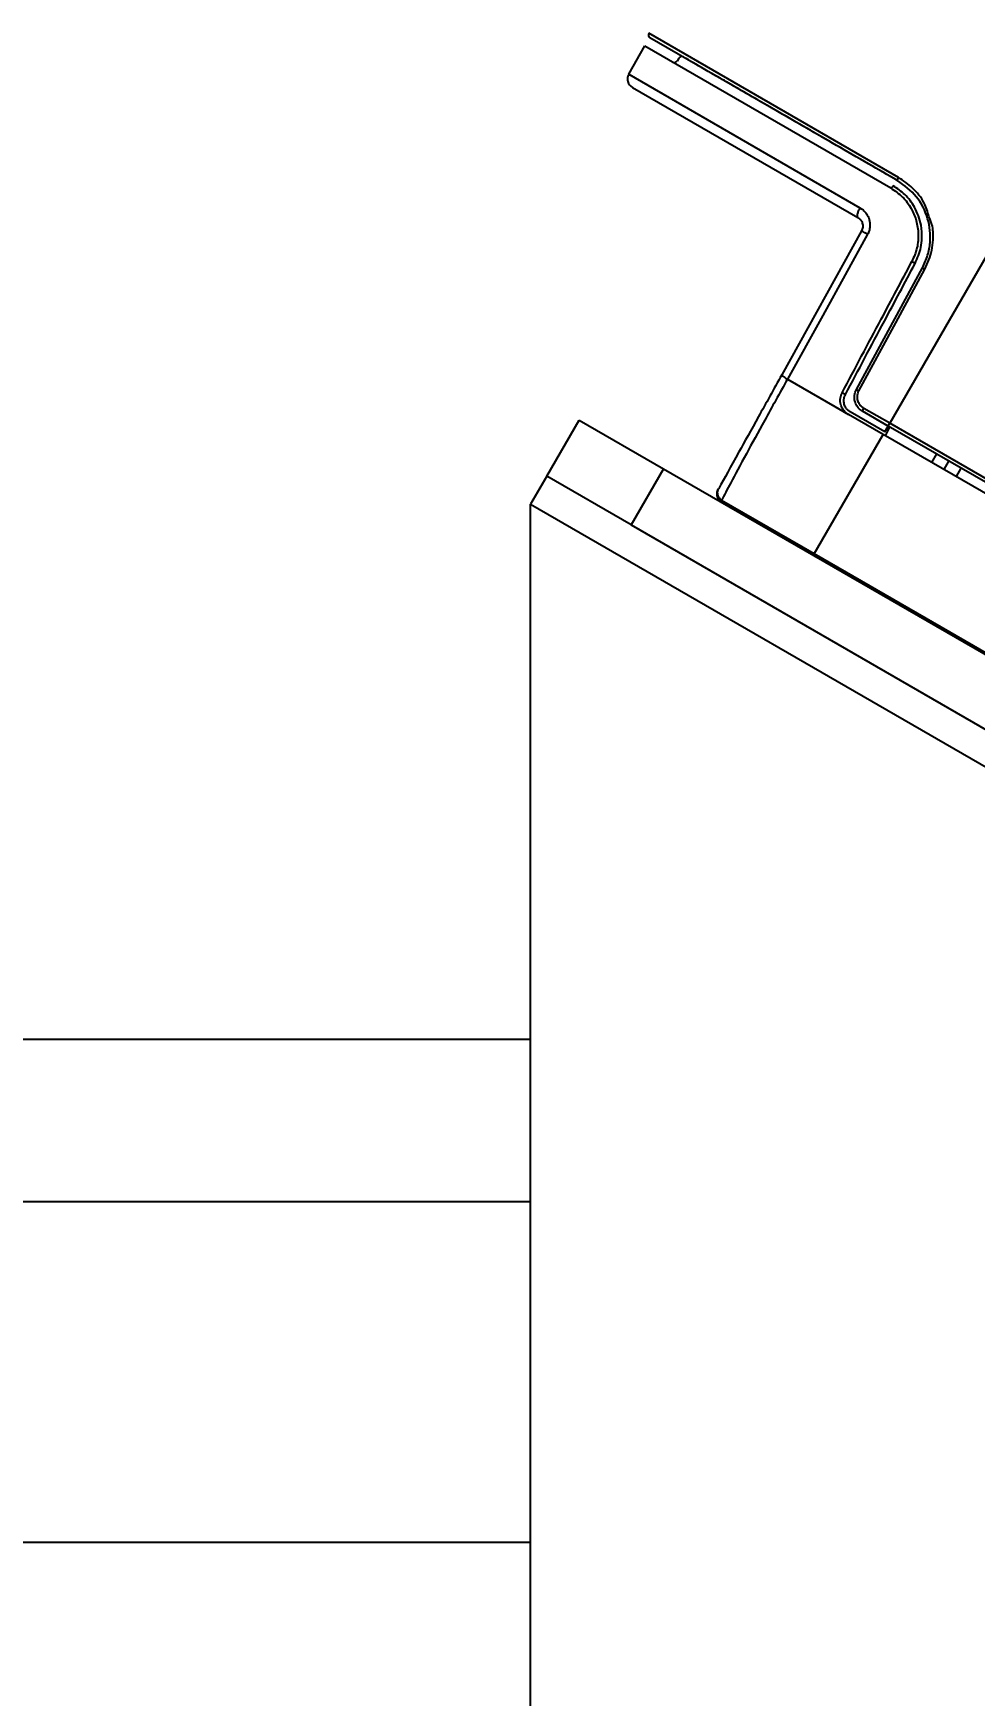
# Model space of a CAD drawing. Header units: millimetres. Extents: x 3916 to 10869, y 6515 to 11511.
# Drawn here: x 7078.7 to 7107.8, y 10225.5 to 10276.8 of the extents above; entities that cross this region are included whole.
import ezdxf

# ---------------------------------------------------------------- set-up
doc = ezdxf.new("R2010")
doc.units = ezdxf.units.MM
doc.header["$LTSCALE"] = 50
doc.header["$PDSIZE"] = -1
doc.layers.add('dim', color=4, linetype='Continuous', lineweight=18)
doc.styles.add('SLDTEXTSTYLE0', font='GULIM.TTC')
doc.dimstyles.new('ISO-25', dxfattribs={"dimtxt": 2.5, "dimasz": 2.5, "dimexe": 1.25, "dimexo": 0.625, "dimtad": 1, "dimtxsty": 'SLDTEXTSTYLE0', "dimcen": 2.5, "dimadec": 0, "dimazin": 0, "dimtfac": 1, "dimtmove": 0, "dimatfit": 3, "dimfxl": 0, "dimarcsym": 0})

# ---------------------------------------------------------------- blocks, each defined once
blk = doc.blocks.new('*D26')
at = {"layer": 'Defpoints', "color": 0}
for p in [(7076.309, 10374.327), (7115.34, 8872.803), (7170.485, 8777.288), (7168.471, 8417.732), (7076.309, 7240.741)]:
    blk.add_point(p, dxfattribs=at)
at = {"layer": 'dim', "color": 0, "lineweight": -2, "ltscale": 2}
blk.add_line((7176.735, 8766.463), (7354.177, 8459.124), dxfattribs=at)
blk.add_arc((7076.309, 8940.406), 530.736, 275.39976, 294.60024, dxfattribs=at)
at = {"layer": 'dim', "color": 0}
for points in [[(7301.069, 8450.437), (7293.425, 8465.247), (7341.677, 8480.775)], [(7125.861, 8420.349), (7126.646, 8403.701), (7076.309, 8409.669)]]:
    blk.add_solid(points, dxfattribs=at)
at = {"layer": 'dim', "color": 0, "insert": (7203.612, 8465.304), "char_height": 50, "attachment_point": 5, "rotation": 15, "style": 'SLDTEXTSTYLE0'}
blk.add_mtext('30%%d', dxfattribs=at)
blk = doc.blocks.new('*D35')
at = {"layer": 'Defpoints', "color": 0}
for p in [(7142.913, 10266.529), (7360.887, 10266.529), (7076.309, 9545.787)]:
    blk.add_point(p, dxfattribs=at)
at = {"layer": 'dim', "color": 0, "lineweight": -2, "ltscale": 2}
for p, q in [((7155.413, 10266.529), (7385.887, 10266.529)), ((7360.887, 9595.787), (7360.887, 10216.529)), ((7088.809, 9545.787), (7385.887, 9545.787))]:
    blk.add_line(p, q, dxfattribs=at)
at = {"layer": 'dim', "color": 0}
for points in [[(7369.22, 10216.529), (7352.554, 10216.529), (7360.887, 10266.529)], [(7352.554, 9595.787), (7369.22, 9595.787), (7360.887, 9545.787)]]:
    blk.add_solid(points, dxfattribs=at)
at = {"layer": 'dim', "color": 0, "insert": (7318.637, 9906.158), "char_height": 50, "attachment_point": 5, "rotation": 90, "style": 'SLDTEXTSTYLE0'}
blk.add_mtext('720,74', dxfattribs=at)
blk = doc.blocks.new('*D37')
at = {"layer": 'Defpoints', "color": 0}
for p in [(7269.115, 10680.896), (7076.309, 10374.327), (7170.485, 10314.286), (7115.34, 10218.771), (7076.309, 7240.741)]:
    blk.add_point(p, dxfattribs=at)
at = {"layer": 'dim', "color": 0, "lineweight": -2, "ltscale": 2}
for p, q in [((7076.309, 10386.827), (7076.309, 10739.893)), ((7176.735, 10325.111), (7370.672, 10661.019))]:
    blk.add_line(p, q, dxfattribs=at)
blk.add_arc((7076.309, 10151.168), 563.725, 65.08356, 84.91644, dxfattribs=at)
at = {"layer": 'dim', "color": 0}
for points in [[(7126.63, 10721.001), (7125.891, 10704.351), (7076.309, 10714.893)], [(7309.962, 10655.029), (7317.647, 10669.818), (7358.172, 10639.368)]]:
    blk.add_solid(points, dxfattribs=at)
at = {"layer": 'dim', "color": 0, "insert": (7232.274, 10733.235), "char_height": 50, "attachment_point": 5, "rotation": 345, "style": 'SLDTEXTSTYLE0'}
blk.add_mtext('30%%d', dxfattribs=at)
blk = doc.blocks.new('*D39')
at = {"layer": 'Defpoints', "color": 0}
for p in [(7142.913, 10504.327), (7142.913, 10266.529), (7076.309, 9817.851)]:
    blk.add_point(p, dxfattribs=at)
at = {"layer": 'dim', "color": 0, "lineweight": -2, "ltscale": 2}
for p, q in [((7076.309, 9830.351), (7076.309, 10529.327)), ((7142.913, 10279.029), (7142.913, 10529.327)), ((7026.309, 10504.327), (6976.309, 10504.327)), ((7076.309, 10504.327), (7142.913, 10504.327)), ((7192.913, 10504.327), (7399.013, 10504.327))]:
    blk.add_line(p, q, dxfattribs=at)
at = {"layer": 'dim', "color": 0}
for points in [[(7026.309, 10495.994), (7026.309, 10512.66), (7076.309, 10504.327)], [(7192.913, 10512.66), (7192.913, 10495.994), (7142.913, 10504.327)]]:
    blk.add_solid(points, dxfattribs=at)
at = {"layer": 'dim', "color": 0, "insert": (7320.963, 10546.577), "char_height": 50, "attachment_point": 5, "style": 'SLDTEXTSTYLE0'}
blk.add_mtext('66,6', dxfattribs=at)
blk = doc.blocks.new('*D40')
at = {"layer": 'Defpoints', "color": 0}
for p in [(7076.309, 10504.327), (7009.706, 10266.529), (7076.309, 9776.781)]:
    blk.add_point(p, dxfattribs=at)
at = {"layer": 'dim', "color": 0, "lineweight": -2, "ltscale": 2}
for p, q in [((7009.706, 10279.029), (7009.706, 10529.327)), ((7076.309, 9789.281), (7076.309, 10529.327)), ((7009.706, 10504.327), (6728.333, 10504.327)), ((6959.706, 10504.327), (6909.706, 10504.327)), ((7009.706, 10504.327), (7076.309, 10504.327)), ((7126.309, 10504.327), (7176.309, 10504.327))]:
    blk.add_line(p, q, dxfattribs=at)
at = {"layer": 'dim', "color": 0}
for points in [[(6959.706, 10495.994), (6959.706, 10512.66), (7009.706, 10504.327)], [(7126.309, 10512.66), (7126.309, 10495.994), (7076.309, 10504.327)]]:
    blk.add_solid(points, dxfattribs=at)
at = {"layer": 'dim', "color": 0, "insert": (6806.383, 10546.577), "char_height": 50, "attachment_point": 5, "style": 'SLDTEXTSTYLE0'}
blk.add_mtext('66,6', dxfattribs=at)

msp = doc.modelspace()

# ---------------------------------------------------------------- linework, layer by layer
at = {"color": 7, "linetype": 'Continuous', "lineweight": 25}
for p, q in [((7114.332, 10280.72), (7105.131, 10264.785)), ((7105.406, 10272.363), (7097.701, 10276.812)), ((7105.381, 10272.263), (7097.738, 10276.675)), ((7097.085, 10275.548), (7097.579, 10276.421)), ((7097.579, 10276.421), (7105.163, 10272.042)), ((7097.085, 10275.548), (7104.212, 10271.433)), ((7098.633, 10276.047), (7098.576, 10275.956)), ((7097.196, 10275.141), (7104.15, 10271.126)), ((7104.263, 10270.72), (7101.802, 10266.282)), ((7104.103, 10265.826), (7106.139, 10269.576)), ((7101.976, 10266.146), (7103.438, 10265.302)), ((7103.438, 10265.302), (7103.856, 10265.06)), ((7094.559, 10263.153), (7095.559, 10264.885)), ((7095.559, 10264.885), (7098.157, 10263.385)), ((7104.932, 10264.439), (7103.856, 10265.06)), ((7104.98, 10264.523), (7103.913, 10265.138)), ((7105.082, 10264.699), (7104.292, 10265.155)), ((7105.131, 10264.785), (7104.335, 10265.244)), ((7105.082, 10264.699), (7105.131, 10264.785)), ((7130.963, 10249.871), (7105.131, 10264.785)), ((7102.806, 10260.758), (7104.932, 10264.439)), ((7160.985, 10232.077), (7104.932, 10264.439)), ((7104.98, 10264.523), (7105.082, 10264.699)), ((7104.997, 10264.401), (7105.138, 10264.667)), ((7130.911, 10249.786), (7105.082, 10264.699)), ((7106.572, 10263.839), (7106.422, 10263.579)), ((7098.157, 10263.385), (7097.157, 10261.653)), ((7098.157, 10263.385), (7162.961, 10225.97)), ((7106.949, 10263.621), (7106.799, 10263.361)), ((7107.327, 10263.403), (7107.177, 10263.143)), ((7094.559, 10263.153), (7094.059, 10262.287)), ((7097.157, 10261.653), (7094.559, 10263.153)), ((7094.059, 10262.287), (7164.059, 10221.872)), ((7094.059, 10205.287), (7094.059, 10262.287)), ((7102.806, 10260.758), (7099.947, 10262.409)), ((7097.157, 10261.653), (7161.961, 10224.238)), ((7102.782, 10260.715), (7102.806, 10260.758)), ((7158.86, 10228.396), (7102.806, 10260.758)), ((7094.059, 10245.787), (7058.559, 10245.787)), ((7058.559, 10240.787), (7094.059, 10240.787)), ((7058.559, 10230.287), (7094.059, 10230.287))]:
    msp.add_line(p, q, dxfattribs=at)
at = {"color": 7, "linetype": 'Continuous', "lineweight": 25, "flags": 128}
for points in [[(7104.45, 10270.615), (7103.064, 10268.113), (7101.975, 10266.146)], [(7104.181, 10265.783), (7105.32, 10267.883), (7106.216, 10269.534)]]:
    msp.add_lwpolyline(points, dxfattribs=at)
at = {"color": 7, "linetype": 'Continuous', "lineweight": 25}
for centre, radius, start, end in [((7097.788, 10276.762), 0.1, 150, 240), ((7098.718, 10275.994), 0.1, 60, 148), ((7097.346, 10275.4), 0.3, 150.5, 240), ((7098.491, 10276.009), 0.1, 240, 328)]:
    msp.add_arc(centre, radius, start, end, dxfattribs=at)
for points, knots in [([(7105.381, 10272.263), (7105.078, 10272.438), (7104.061, 10273.025), (7102.529, 10273.909), (7100.908, 10274.845), (7099.701, 10275.542), (7098.916, 10275.995), (7098.817, 10276.052), (7098.768, 10276.081)], [0, 0, 0, 0, 0.078451, 0.26278, 0.447106, 0.631432, 0.815766, 1, 1, 1, 1]), ([(7105.163, 10272.042), (7105.29, 10271.955), (7105.536, 10271.787), (7105.798, 10271.432), (7105.964, 10271.042), (7106.029, 10270.624), (7105.994, 10270.183), (7105.875, 10269.91), (7105.814, 10269.771)], [0, 0, 0, 0, 0.180662, 0.349944, 0.504429, 0.66401, 0.829082, 1, 1, 1, 1]), ([(7105.915, 10269.714), (7105.985, 10269.876), (7106.092, 10270.126), (7106.137, 10270.53), (7106.108, 10270.96), (7105.933, 10271.434), (7105.621, 10271.85), (7105.364, 10272.025), (7105.239, 10272.11)], [0, 0, 0, 0, 0.188448, 0.28968, 0.434913, 0.65077, 0.831168, 1, 1, 1, 1]), ([(7106.139, 10269.576), (7106.198, 10269.705), (7106.315, 10269.955), (7106.407, 10270.472), (7106.342, 10271.117), (7105.991, 10271.817), (7105.584, 10272.114), (7105.381, 10272.263)], [0, 0, 0, 0, 0.135922, 0.2648662, 0.5012571, 0.7505436, 1, 1, 1, 1]), ([(7106.342, 10271.161), (7106.298, 10271.304), (7106.197, 10271.635), (7105.858, 10272.053), (7105.553, 10272.262), (7105.406, 10272.363)], [0, 0, 0, 0, 0.279898, 0.651873, 1, 1, 1, 1]), ([(7104.15, 10271.126), (7104.182, 10271.102), (7104.24, 10271.06), (7104.285, 10270.973), (7104.301, 10270.898), (7104.301, 10270.835), (7104.289, 10270.775), (7104.271, 10270.738), (7104.263, 10270.72)], [0, 0, 0, 0, 0.2812, 0.503993, 0.636462, 0.762343, 0.883004, 1, 1, 1, 1]), ([(7104.212, 10271.433), (7104.256, 10271.404), (7104.345, 10271.343), (7104.453, 10271.202), (7104.51, 10271.055), (7104.527, 10270.91), (7104.519, 10270.809), (7104.494, 10270.706), (7104.467, 10270.65), (7104.45, 10270.615)], [0, 0, 0, 0, 0.171805, 0.353517, 0.565323, 0.669582, 0.809633, 0.879868, 1, 1, 1, 1]), ([(7106.216, 10269.534), (7106.301, 10269.725), (7106.43, 10270.019), (7106.477, 10270.493), (7106.471, 10270.856), (7106.376, 10271.081), (7106.342, 10271.161)], [0, 0, 0, 0, 0.36819, 0.564051, 0.8446, 1, 1, 1, 1]), ([(7104.45, 10270.615), (7104.421, 10270.631), (7104.362, 10270.664), (7104.303, 10270.697), (7104.269, 10270.717), (7104.265, 10270.719), (7104.263, 10270.72)], [0, 0, 0, 0, 0.279742, 0.559494, 0.779747, 1, 1, 1, 1]), ([(7103.664, 10265.728), (7104.066, 10266.483), (7104.782, 10267.831), (7105.499, 10269.178), (7105.814, 10269.771)], [0, 0, 0, 0, 0.559969, 1, 1, 1, 1]), ([(7103.763, 10265.671), (7104.165, 10266.426), (7104.882, 10267.774), (7105.599, 10269.121), (7105.915, 10269.714)], [0, 0, 0, 0, 0.560319, 1, 1, 1, 1]), ([(7105.915, 10269.714), (7105.9, 10269.721), (7105.871, 10269.737), (7105.838, 10269.756), (7105.817, 10269.768), (7105.815, 10269.77), (7105.814, 10269.771)], [0, 0, 0, 0, 0.279516, 0.559091, 0.779544, 1, 1, 1, 1]), ([(7106.139, 10269.576), (7106.14, 10269.575), (7106.143, 10269.574), (7106.163, 10269.563), (7106.188, 10269.549), (7106.207, 10269.539), (7106.216, 10269.534)], [0, 0, 0, 0, 0.279665, 0.559351, 0.779675, 1, 1, 1, 1]), ([(7101.802, 10266.282), (7101.558, 10265.84), (7101.067, 10264.956), (7100.328, 10263.622), (7100.038, 10263.098), (7099.86, 10262.778)], [0, 0, 0, 0, 0.280087, 0.560421, 1, 1, 1, 1]), ([(7101.976, 10266.146), (7101.737, 10265.712), (7101.273, 10264.872), (7100.676, 10263.781), (7100.21, 10262.92), (7100.032, 10262.573), (7099.947, 10262.409)], [0, 0, 0, 0, 0.25686, 0.498265, 0.762587, 1, 1, 1, 1]), ([(7101.802, 10266.282), (7101.804, 10266.276), (7101.806, 10266.266), (7101.844, 10266.233), (7101.898, 10266.194), (7101.949, 10266.162), (7101.975, 10266.146)], [0, 0, 0, 0, 0.285946, 0.499567, 0.749804, 1, 1, 1, 1]), ([(7104.292, 10265.155), (7104.27, 10265.169), (7104.214, 10265.205), (7104.124, 10265.299), (7104.062, 10265.425), (7104.04, 10265.552), (7104.042, 10265.682), (7104.079, 10265.77), (7104.103, 10265.826)], [0, 0, 0, 0, 0.101275, 0.2617609, 0.4996609, 0.6349868, 0.763639, 1, 1, 1, 1]), ([(7104.103, 10265.826), (7104.104, 10265.826), (7104.107, 10265.824), (7104.127, 10265.813), (7104.153, 10265.798), (7104.172, 10265.788), (7104.181, 10265.783)], [0, 0, 0, 0, 0.279661, 0.559343, 0.779671, 1, 1, 1, 1]), ([(7103.856, 10265.06), (7103.819, 10265.085), (7103.745, 10265.136), (7103.659, 10265.255), (7103.605, 10265.403), (7103.599, 10265.574), (7103.643, 10265.676), (7103.664, 10265.728)], [0, 0, 0, 0, 0.173961, 0.350212, 0.567508, 0.783832, 1, 1, 1, 1]), ([(7103.763, 10265.671), (7103.749, 10265.678), (7103.72, 10265.694), (7103.687, 10265.713), (7103.667, 10265.725), (7103.665, 10265.727), (7103.664, 10265.728)], [0, 0, 0, 0, 0.279526, 0.559107, 0.779552, 1, 1, 1, 1]), ([(7103.913, 10265.138), (7103.885, 10265.158), (7103.827, 10265.198), (7103.758, 10265.291), (7103.722, 10265.389), (7103.714, 10265.484), (7103.72, 10265.549), (7103.736, 10265.614), (7103.753, 10265.649), (7103.763, 10265.671)], [0, 0, 0, 0, 0.1675141, 0.3462141, 0.5634501, 0.6706805, 0.811632, 0.880903, 1, 1, 1, 1]), ([(7104.335, 10265.244), (7104.306, 10265.264), (7104.246, 10265.305), (7104.177, 10265.399), (7104.137, 10265.504), (7104.13, 10265.609), (7104.143, 10265.7), (7104.168, 10265.756), (7104.181, 10265.783)], [0, 0, 0, 0, 0.172397, 0.344641, 0.559863, 0.706626, 0.853608, 1, 1, 1, 1]), ([(7099.947, 10262.409), (7099.918, 10262.436), (7099.86, 10262.491), (7099.825, 10262.597), (7099.825, 10262.696), (7099.848, 10262.751), (7099.86, 10262.778)], [0, 0, 0, 0, 0.279682, 0.559382, 0.779691, 1, 1, 1, 1]), ([(7099.947, 10262.409), (7099.946, 10262.391), (7099.943, 10262.36), (7099.953, 10262.35), (7099.958, 10262.346)], [0, 0, 0, 0, 0.560315, 1, 1, 1, 1])]:
    msp.add_open_spline(points, degree=3, knots=knots, dxfattribs=at)
for points in [[(7105.239, 10272.11), (7105.232, 10272.099), (7105.218, 10272.077), (7105.196, 10272.053), (7105.176, 10272.039), (7105.168, 10272.041), (7105.163, 10272.042)], [(7105.381, 10272.263), (7105.378, 10272.266), (7105.374, 10272.272), (7105.377, 10272.297), (7105.387, 10272.328), (7105.4, 10272.351), (7105.406, 10272.363)], [(7104.212, 10271.433), (7104.194, 10271.399), (7104.158, 10271.329), (7104.129, 10271.233), (7104.123, 10271.157), (7104.141, 10271.136), (7104.15, 10271.126)], [(7104.292, 10265.155), (7104.292, 10265.157), (7104.292, 10265.16), (7104.301, 10265.181), (7104.316, 10265.21), (7104.329, 10265.233), (7104.335, 10265.244)], [(7099.958, 10262.346), (7099.926, 10262.369), (7099.863, 10262.415), (7099.812, 10262.523), (7099.8, 10262.643), (7099.83, 10262.715), (7099.845, 10262.751)]]:
    msp.add_open_spline(points, degree=3, dxfattribs=at)

# ---------------------------------------------------------------- dimensions: what is measured, and where the dimension line sits
at = {"layer": 'dim', "ltscale": 2}
dim = msp.add_angular_dim_2l(base=(7269.115, 10680.896), line1=((7076.309, 7240.741), (7076.309, 10374.327)), line2=((7170.485, 10314.286), (7115.34, 10218.771)), dimstyle='ISO-25', override={"dimscale": 20}, dxfattribs=at)
dim.commit()
dim.dimension.update_dxf_attribs({"geometry": '*D37', "text_midpoint": (7222.212, 10695.685), "dimtype": 162})
dim = msp.add_linear_dim(base=(7076.309, 10504.327), p1=(7009.706, 10266.529), p2=(7076.309, 9776.781), dimstyle='ISO-25', override={"dimscale": 20}, dxfattribs=at)
dim.commit()
dim.dimension.update_dxf_attribs({"geometry": '*D40', "text_midpoint": (6806.383, 10504.327), "dimtype": 160})
dim = msp.add_linear_dim(base=(7142.913, 10504.327), p1=(7076.309, 9817.851), p2=(7142.913, 10266.529), dimstyle='ISO-25', override={"dimscale": 20}, dxfattribs=at)
dim.commit()
dim.dimension.update_dxf_attribs({"geometry": '*D39', "text_midpoint": (7320.963, 10546.577)})
dim = msp.add_angular_dim_2l(base=(7168.471, 8417.732), line1=((7170.485, 8777.288), (7115.34, 8872.803)), line2=((7076.309, 7240.741), (7076.309, 10374.327)), dimstyle='ISO-25', override={"dimscale": 20}, dxfattribs=at)
dim.commit()
dim.dimension.update_dxf_attribs({"geometry": '*D26', "text_midpoint": (7203.612, 8465.304)})
dim = msp.add_linear_dim(base=(7360.887, 10266.529), p1=(7076.309, 9545.787), p2=(7142.913, 10266.529), angle=90, dimstyle='ISO-25', override={"dimscale": 20}, dxfattribs=at)
dim.commit()
dim.dimension.update_dxf_attribs({"geometry": '*D35', "text_midpoint": (7318.637, 9906.158)})

doc.saveas('drawing.dxf')
